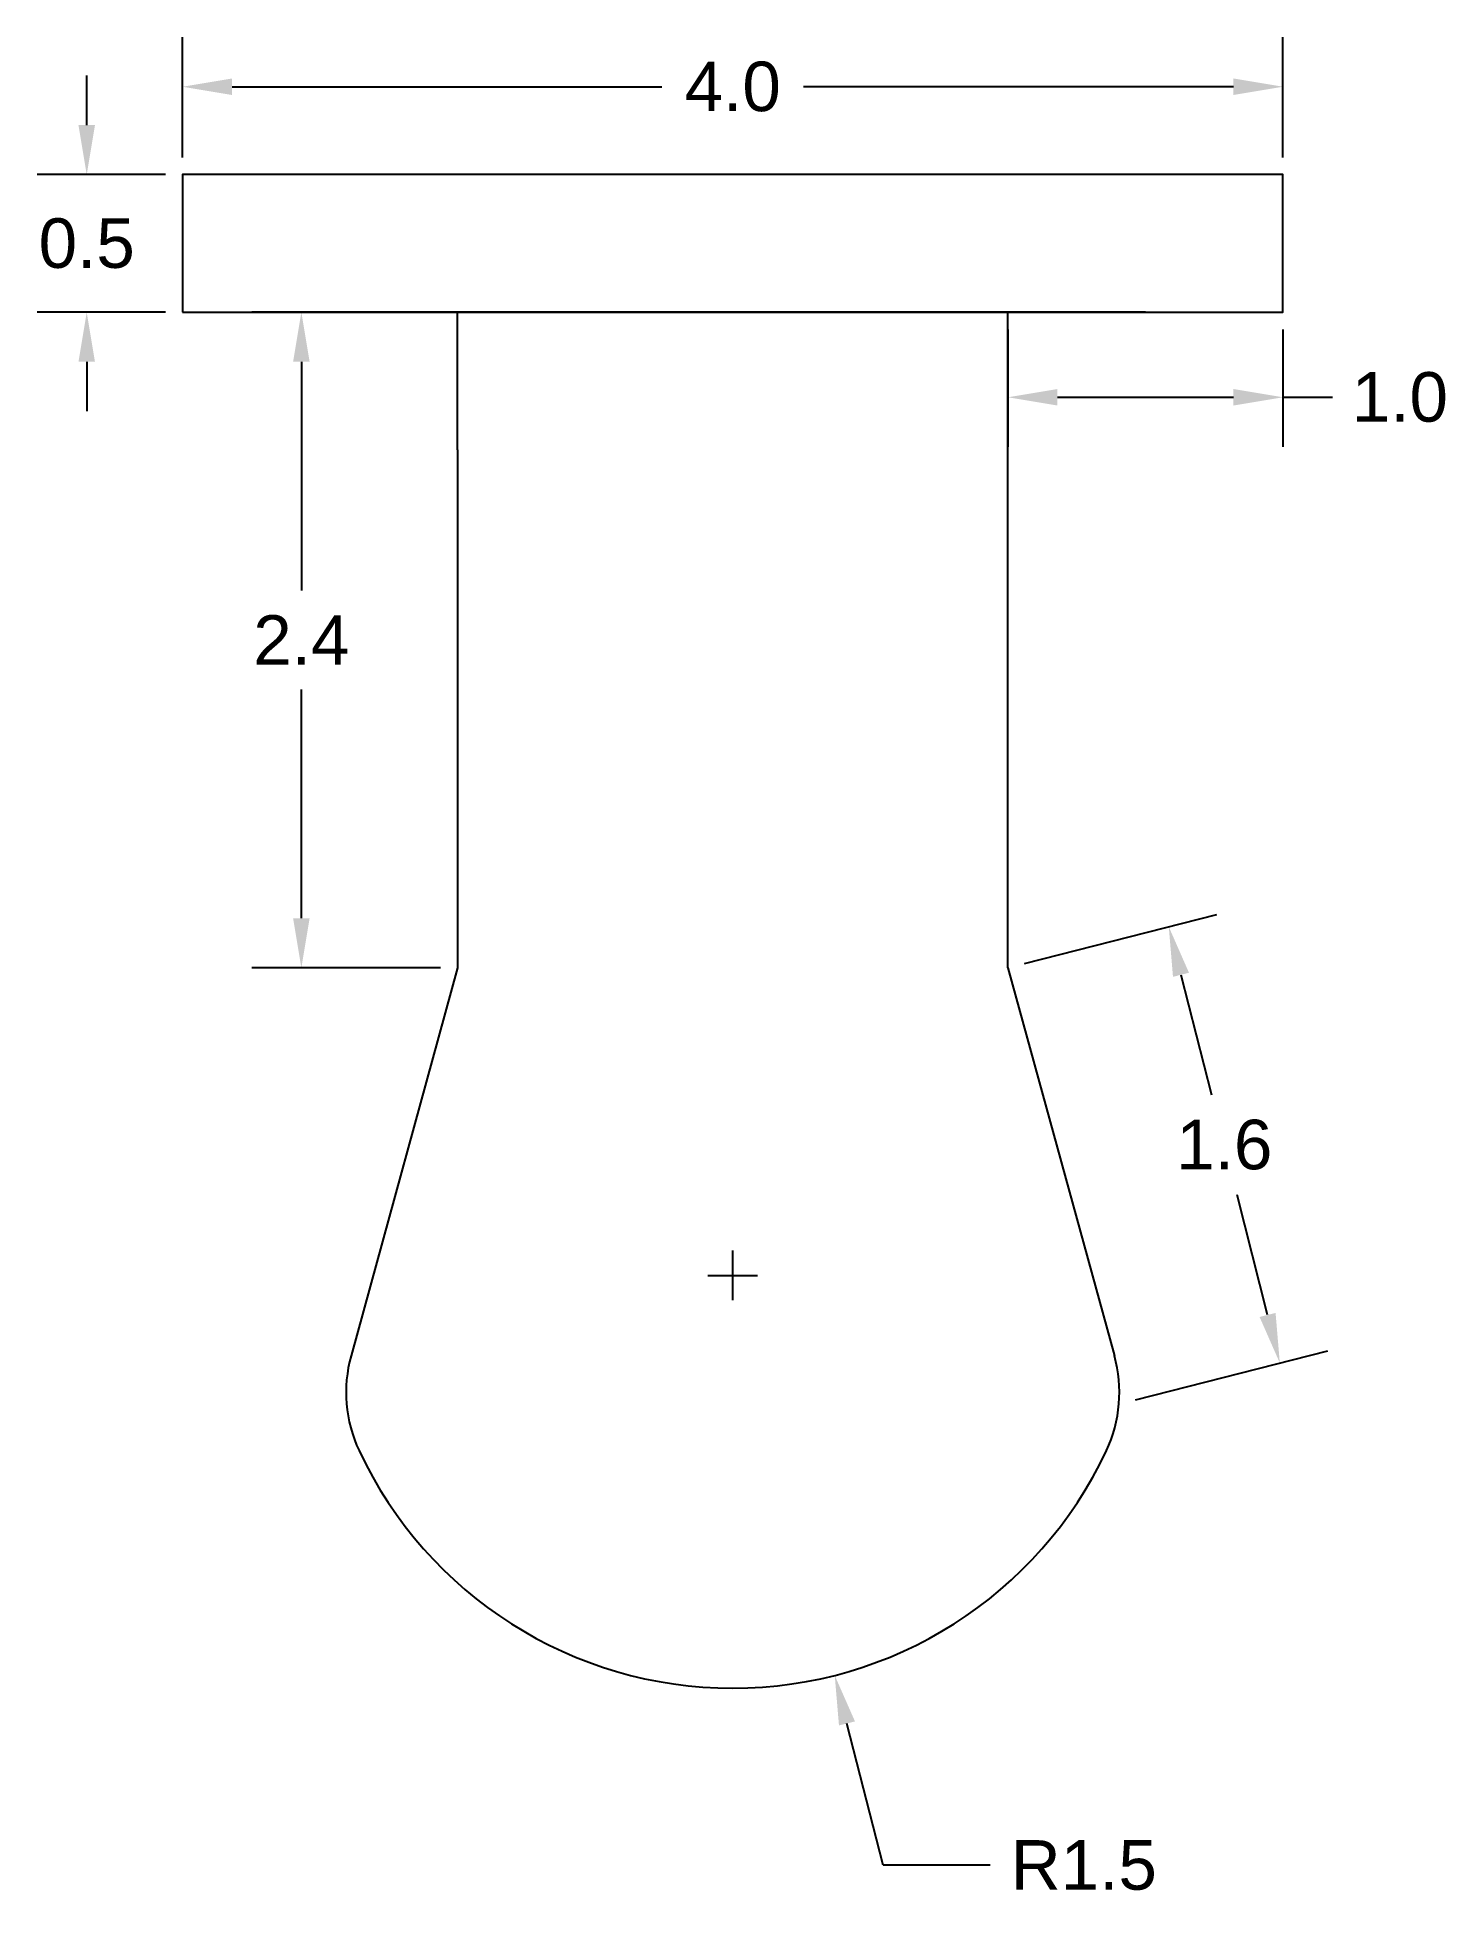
# Model space of a CAD drawing. Header units: centimetres. Extents: x 14.33 to 19.46, y 4.18 to 10.94.
import ezdxf

# ---------------------------------------------------------------- set-up
doc = ezdxf.new("R2010")
doc.units = ezdxf.units.CM
doc.layers.get('Defpoints').update_dxf_attribs({"color": 171})
doc.layers.add('Pedală 2D', color=151, linetype='Continuous')
doc.styles.get("Standard").update_dxf_attribs({"font": 'arial.ttf'})
doc.dimstyles.get("Standard").update_dxf_attribs({"dimtxt": 0.18, "dimasz": 0.18, "dimexe": 0.18, "dimexo": 0.0625, "dimgap": 0.09, "dimtad": 0, "dimtih": 1, "dimtoh": 1, "dimdec": 4, "dimzin": 0, "dimdsep": 46, "dimtxsty": 'Standard', "dimcen": 0.09, "dimadec": 0, "dimazin": 0, "dimtfac": 1, "dimtdec": 4, "dimtofl": 0, "dimtmove": 0, "dimatfit": 3, "dimfxl": 1, "dimtolj": 1, "dimtzin": 0, "dimarcsym": 0})

# ---------------------------------------------------------------- blocks, each defined once
blk = doc.blocks.new('*D2')
at = {"layer": 'Defpoints', "color": 0, "lineweight": -2, "transparency": 16777216}
for p, q in [((14.8626, 10.5079), (14.8626, 10.9448)), ((18.8626, 10.5079), (18.8626, 10.9448)), ((15.0426, 10.7648), (16.6054, 10.7648)), ((18.6826, 10.7648), (17.1197, 10.7648))]:
    blk.add_line(p, q, dxfattribs=at)
at = {"layer": 'Defpoints', "color": 0, "transparency": 16777216}
for p in [(18.8626, 10.7648), (14.8626, 10.4454), (18.8626, 10.4454)]:
    blk.add_point(p, dxfattribs=at)
for points in [[(15.0426, 10.7948), (15.0426, 10.7348), (14.8626, 10.7648)], [(18.6826, 10.7948), (18.6826, 10.7348), (18.8626, 10.7648)]]:
    blk.add_solid(points, dxfattribs=at)
at = {"layer": 'Defpoints', "color": 0, "transparency": 16777216, "insert": (16.8626, 10.7648), "char_height": 0.18, "attachment_point": 5}
blk.add_mtext('\\A1;4.0', dxfattribs=at)
blk = doc.blocks.new('*D3')
at = {"layer": 'Defpoints', "color": 0, "lineweight": -2, "transparency": 16777216}
for p, q in [((14.5143, 10.6254), (14.5143, 10.8054)), ((14.8001, 10.4454), (14.3343, 10.4454)), ((14.8001, 9.9454), (14.3343, 9.9454)), ((14.5143, 9.7654), (14.5143, 9.5854))]:
    blk.add_line(p, q, dxfattribs=at)
at = {"layer": 'Defpoints', "color": 0, "transparency": 16777216}
for p in [(14.8626, 10.4454), (14.5143, 9.9454), (14.8626, 9.9454)]:
    blk.add_point(p, dxfattribs=at)
for points in [[(14.4843, 10.6254), (14.5443, 10.6254), (14.5143, 10.4454)], [(14.4843, 9.7654), (14.5443, 9.7654), (14.5143, 9.9454)]]:
    blk.add_solid(points, dxfattribs=at)
at = {"layer": 'Defpoints', "color": 0, "transparency": 16777216, "insert": (14.5143, 10.1954), "char_height": 0.18, "attachment_point": 5}
blk.add_mtext('\\A1;0.5', dxfattribs=at)
blk = doc.blocks.new('*D4')
at = {"layer": 'Defpoints', "color": 0, "lineweight": -2, "transparency": 16777216}
for p, q in [((17.8626, 9.8829), (17.8626, 9.4564)), ((18.8626, 9.8829), (18.8626, 9.4564)), ((18.0426, 9.6364), (18.6826, 9.6364)), ((18.8626, 9.6364), (19.0426, 9.6364))]:
    blk.add_line(p, q, dxfattribs=at)
at = {"layer": 'Defpoints', "color": 0, "transparency": 16777216}
for p in [(17.8626, 9.9454), (18.8626, 9.9454), (18.8626, 9.6364)]:
    blk.add_point(p, dxfattribs=at)
for points in [[(18.0426, 9.6664), (18.0426, 9.6064), (17.8626, 9.6364)], [(18.6826, 9.6664), (18.6826, 9.6064), (18.8626, 9.6364)]]:
    blk.add_solid(points, dxfattribs=at)
at = {"layer": 'Defpoints', "color": 0, "transparency": 16777216, "insert": (19.2876, 9.6364), "char_height": 0.18, "attachment_point": 5}
blk.add_mtext('\\A1;1.0', dxfattribs=at)
blk = doc.blocks.new('*D5')
at = {"layer": 'Defpoints', "color": 0, "lineweight": -2, "transparency": 16777216}
for p, q in [((15.8001, 9.9454), (15.1145, 9.9454)), ((15.2945, 9.7654), (15.2945, 8.9348)), ((15.2945, 7.7434), (15.2945, 8.574)), ((15.8001, 7.5634), (15.1145, 7.5634))]:
    blk.add_line(p, q, dxfattribs=at)
at = {"layer": 'Defpoints', "color": 0, "transparency": 16777216}
for p in [(15.8626, 9.9454), (15.2945, 7.5634), (15.8626, 7.5634)]:
    blk.add_point(p, dxfattribs=at)
for points in [[(15.2645, 9.7654), (15.3245, 9.7654), (15.2945, 9.9454)], [(15.2645, 7.7434), (15.3245, 7.7434), (15.2945, 7.5634)]]:
    blk.add_solid(points, dxfattribs=at)
at = {"layer": 'Defpoints', "color": 0, "transparency": 16777216, "insert": (15.2945, 8.7544), "char_height": 0.18, "attachment_point": 5}
blk.add_mtext('\\A1;2.4', dxfattribs=at)
blk = doc.blocks.new('*D6')
at = {"layer": 'Defpoints', "color": 0, "lineweight": -2, "transparency": 16777216}
for p, q in [((17.9231, 7.5788), (18.6219, 7.7568)), ((18.4919, 7.5379), (18.6029, 7.1017)), ((18.8067, 6.3018), (18.6956, 6.7379)), ((18.3268, 5.9938), (19.0255, 6.1718))]:
    blk.add_line(p, q, dxfattribs=at)
at = {"layer": 'Defpoints', "color": 0, "transparency": 16777216}
for p in [(17.8626, 7.5634), (18.8511, 6.1273), (18.2662, 5.9784)]:
    blk.add_point(p, dxfattribs=at)
for points in [[(18.5209, 7.5453), (18.4628, 7.5305), (18.4475, 7.7124)], [(18.8357, 6.3092), (18.7776, 6.2944), (18.8511, 6.1273)]]:
    blk.add_solid(points, dxfattribs=at)
at = {"layer": 'Defpoints', "color": 0, "transparency": 16777216, "insert": (18.6493, 6.9198), "char_height": 0.18, "attachment_point": 5}
blk.add_mtext('\\A1;1.6', dxfattribs=at)
blk = doc.blocks.new('*D7')
at = {"layer": 'Defpoints', "color": 0, "lineweight": -2, "transparency": 16777216}
for p, q in [((16.8626, 6.3554), (16.8626, 6.5354)), ((16.7726, 6.4454), (16.9526, 6.4454)), ((17.4092, 4.302), (17.2778, 4.8175)), ((17.798, 4.302), (17.4092, 4.302))]:
    blk.add_line(p, q, dxfattribs=at)
at = {"layer": 'Defpoints', "color": 0, "transparency": 16777216}
for p in [(16.8626, 6.4454), (17.2333, 4.9919)]:
    blk.add_point(p, dxfattribs=at)
blk.add_solid([(17.3068, 4.8249), (17.2487, 4.8101), (17.2333, 4.9919)], dxfattribs=at)
at = {"layer": 'Defpoints', "color": 0, "transparency": 16777216, "insert": (18.1387, 4.302), "char_height": 0.18, "attachment_point": 5}
blk.add_mtext('\\A1;R1.5', dxfattribs=at)

msp = doc.modelspace()

# ---------------------------------------------------------------- linework, layer by layer
at = {"layer": 'Pedală 2D'}
for p, q in [((15.8626, 9.4454), (15.8626, 9.9454)), ((17.8626, 9.4454), (17.8626, 9.9454)), ((15.8626, 7.5634), (15.475, 6.1534)), ((17.8626, 7.5634), (18.2501, 6.1534))]:
    msp.add_line(p, q, dxfattribs=at)
msp.add_lwpolyline([(14.8626, 9.9454), (18.8626, 9.9454), (18.8626, 10.4454), (14.8626, 10.4454)], close=True, dxfattribs=at)
for points in [[(18.3626, 9.9454), (15.3626, 9.9454)], [(15.8626, 9.4454), (15.8626, 7.5634)], [(17.8626, 7.5634), (17.8626, 9.4454)]]:
    msp.add_lwpolyline(points, dxfattribs=at)
for centre, radius, start, end in [((15.9571, 6.0209), 0.5, 164.6312, 205.11818), ((17.768, 6.0209), 0.5, 334.88182, 15.3688), ((16.8626, 6.4454), 1.5, 205.11818, 334.88182), ((16.8626, 6.4454), 1.5, 205.11818, 334.88182)]:
    msp.add_arc(centre, radius, start, end, dxfattribs=at)

# ---------------------------------------------------------------- dimensions: what is measured, and where the dimension line sits
at = {"layer": 'Defpoints'}
for base, p1, p2, picture, middle in [((18.8626, 10.7648), (14.8626, 10.4454), (18.8626, 10.4454), '*D2', (16.8626, 10.7648)), ((18.8626, 9.6364), (17.8626, 9.9454), (18.8626, 9.9454), '*D4', (19.2876, 9.6364))]:
    dim = msp.add_linear_dim(base=base, p1=p1, p2=p2, dimstyle='Standard', override={"dimdec": 1}, dxfattribs=at)
    dim.commit()
    dim.dimension.update_dxf_attribs({"geometry": picture, "text_midpoint": middle})
for base, p1, p2, picture, middle in [((14.5143, 9.9454), (14.8626, 10.4454), (14.8626, 9.9454), '*D3', (14.5143, 10.1954)), ((15.2945, 7.5634), (15.8626, 9.9454), (15.8626, 7.5634), '*D5', (15.2945, 8.7544))]:
    dim = msp.add_linear_dim(base=base, p1=p1, p2=p2, angle=90, dimstyle='Standard', override={"dimdec": 1}, dxfattribs=at)
    dim.commit()
    dim.dimension.update_dxf_attribs({"geometry": picture, "text_midpoint": middle})
dim = msp.add_aligned_dim(p1=(17.8626, 7.5634), p2=(18.2662, 5.9784), distance=0.6036, dimstyle='Standard', override={"dimdec": 1}, dxfattribs=at)
dim.commit()
dim.dimension.update_dxf_attribs({"geometry": '*D6', "text_midpoint": (18.6493, 6.9198)})
dim = msp.add_radius_dim(center=(16.8626, 6.4454), mpoint=(17.2333, 4.9919), dimstyle='Standard', override={"dimdec": 1}, dxfattribs=at)
dim.commit()
dim.dimension.update_dxf_attribs({"geometry": '*D7', "text_midpoint": (18.1387, 4.302), "dimtype": 164})

doc.saveas('drawing.dxf')
